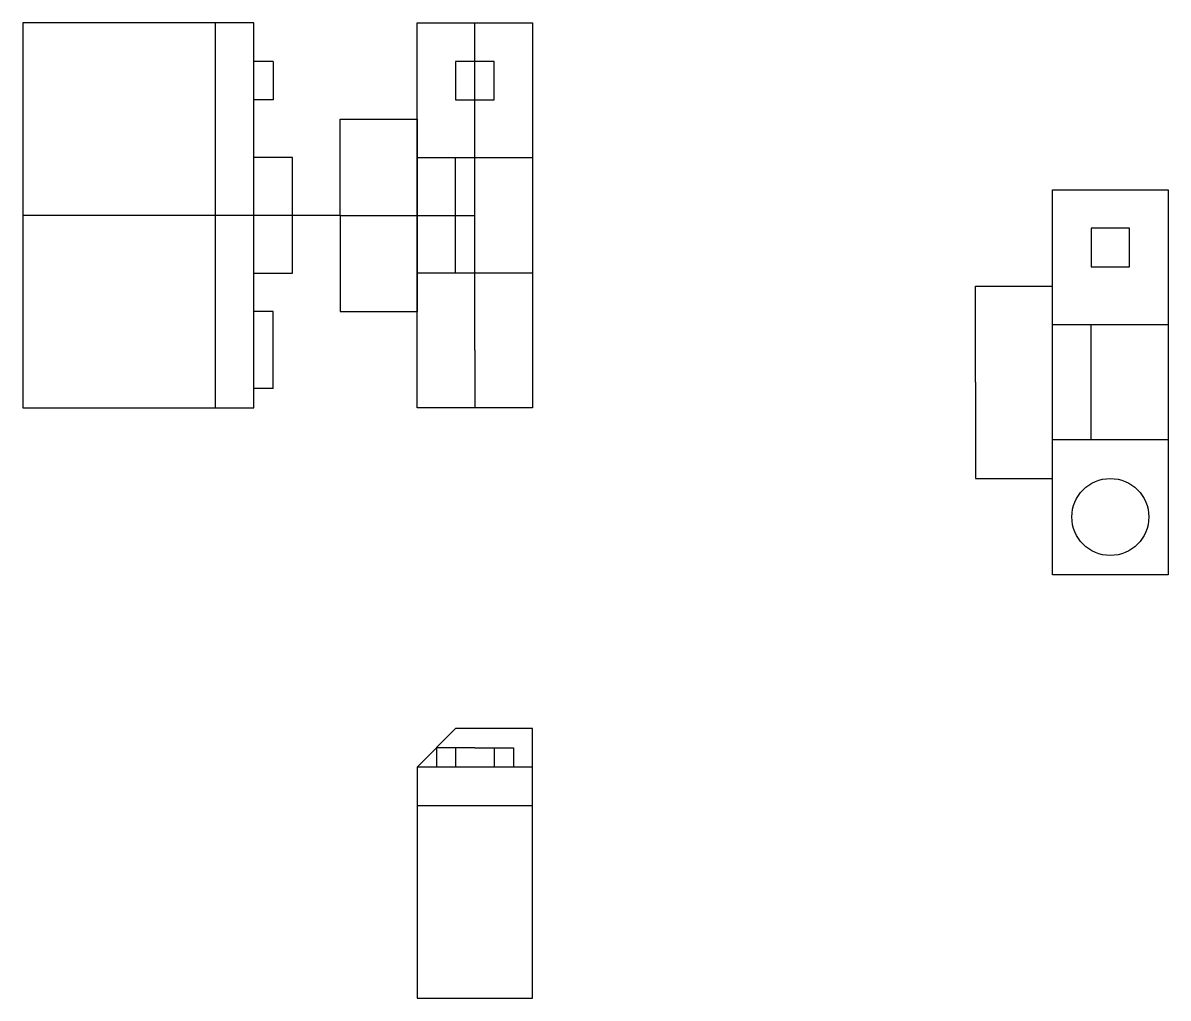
# Model space of a CAD drawing. Header units: millimetres. Extents: x 2599 to 2896, y 1381 to 1634.
import ezdxf

# ---------------------------------------------------------------- set-up
doc = ezdxf.new("R2010")
doc.units = ezdxf.units.MM

msp = doc.modelspace()

# ---------------------------------------------------------------- linework, layer by layer
for p, q in [((2598.53, 1633.91), (2598.53, 1533.91)), ((2658.53, 1633.91), (2598.53, 1633.91)), ((2648.53, 1533.91), (2648.53, 1633.91)), ((2658.53, 1533.91), (2658.53, 1633.91)), ((2700.88, 1533.91), (2700.88, 1633.91)), ((2700.88, 1633.91), (2730.88, 1633.91)), ((2730.88, 1633.91), (2730.88, 1533.91)), ((2663.53, 1623.91), (2658.53, 1623.91)), ((2663.53, 1623.91), (2663.53, 1618.91)), ((2720.88, 1623.91), (2710.88, 1623.91)), ((2710.88, 1623.91), (2710.88, 1613.91)), ((2720.88, 1613.91), (2720.88, 1623.91)), ((2663.53, 1618.91), (2663.53, 1613.91)), ((2663.53, 1613.91), (2658.53, 1613.91)), ((2710.88, 1613.91), (2715.88, 1613.91)), ((2715.88, 1613.91), (2720.88, 1613.91)), ((2680.88, 1583.91, 30), (2680.88, 1608.91, 30)), ((2680.88, 1608.91, 30), (2700.88, 1608.91, 30)), ((2668.53, 1598.91), (2658.53, 1598.91)), ((2668.53, 1568.91), (2668.53, 1598.91)), ((2668.53, 1598.91), (2668.53, 1598.91)), ((2700.88, 1598.91), (2730.88, 1598.91)), ((2710.88, 1568.91), (2710.88, 1598.91)), ((2865.88, 1515.56, 60.19), (2865.88, 1590.56, 60.19)), ((2865.88, 1590.56, 60.19), (2895.88, 1590.56, 60.19)), ((2895.88, 1590.56, 60.19), (2895.88, 1490.56, 60.19)), ((2680.88, 1583.91, 30), (2680.88, 1558.91, 30)), ((2885.88, 1580.56, 60.19), (2875.88, 1580.56, 60.19)), ((2875.88, 1580.56, 60.19), (2875.88, 1570.56, 60.19)), ((2885.88, 1570.56, 60.19), (2885.88, 1580.56, 60.19)), ((2875.88, 1570.56, 60.19), (2880.88, 1570.56, 60.19)), ((2880.88, 1570.56, 60.19), (2885.88, 1570.56, 60.19)), ((2658.53, 1558.91), (2658.53, 1568.91)), ((2658.53, 1568.91), (2668.53, 1568.91)), ((2730.88, 1568.91), (2700.88, 1568.91)), ((2700.88, 1533.91), (2700.88, 1568.91)), ((2845.88, 1540.56, 30.19), (2845.88, 1565.56, 30.19)), ((2845.88, 1565.56, 30.19), (2865.88, 1565.56, 30.19)), ((2663.53, 1558.91), (2658.53, 1558.91)), ((2663.53, 1548.91), (2663.53, 1558.91)), ((2680.88, 1558.91, 30), (2700.88, 1558.91, 30)), ((2865.88, 1555.56, 60.19), (2895.88, 1555.56, 60.19)), ((2875.88, 1525.56, 60.19), (2875.88, 1555.56, 60.19)), ((2663.53, 1538.91), (2663.53, 1548.91)), ((2845.88, 1540.56, 30.19), (2845.88, 1515.56, 30.19)), ((2663.53, 1538.91), (2658.53, 1538.91)), ((2598.53, 1533.91), (2648.53, 1533.91)), ((2648.53, 1533.91), (2658.53, 1533.91)), ((2730.88, 1533.91), (2700.88, 1533.91)), ((2895.88, 1525.56, 60.19), (2865.88, 1525.56, 60.19)), ((2865.88, 1490.56, 60.19), (2865.88, 1525.56, 60.19)), ((2845.88, 1515.56, 30.19), (2865.88, 1515.56, 30.19)), ((2895.88, 1490.56, 60.19), (2865.88, 1490.56, 60.19)), ((2700.88, 1440.58), (2710.88, 1450.58)), ((2730.88, 1450.58), (2710.88, 1450.58)), ((2730.88, 1440.58), (2730.88, 1450.58)), ((2715.88, 1445.58), (2705.88, 1445.58)), ((2705.88, 1445.58), (2705.88, 1440.58)), ((2710.88, 1445.58), (2710.88, 1440.58)), ((2715.88, 1445.58), (2725.88, 1445.58)), ((2720.88, 1445.58), (2720.88, 1440.58)), ((2725.88, 1445.58), (2725.88, 1440.58)), ((2730.88, 1440.58), (2700.88, 1440.58)), ((2700.88, 1440.58), (2700.88, 1380.58)), ((2730.88, 1440.58), (2715.88, 1440.58)), ((2730.88, 1380.58), (2730.88, 1440.58)), ((2700.88, 1430.58), (2730.88, 1430.58)), ((2700.88, 1380.58), (2730.88, 1380.58))]:
    msp.add_line(p, q)
at = {"extrusion": (0, -1, 0)}
for p, q in [((2680.88, 1583.91, 30), (2680.88, 1583.91, 5)), ((2680.88, 1583.91, 30), (2680.88, 1583.91, 55)), ((2680.88, 1583.91, 55), (2700.88, 1583.91, 55)), ((2680.88, 1583.91, 5), (2700.88, 1583.91, 5))]:
    msp.add_line(p, q, dxfattribs=at)
for points in [[(2715.88, 1548.91), (2715.88, 1633.91)], [(2680.88, 1583.91), (2598.53, 1583.91)], [(2680.88, 1583.91), (2715.88, 1583.91)], [(2715.88, 1548.91), (2715.88, 1533.91)]]:
    msp.add_lwpolyline(points)
at = {"extrusion": (-1, 0, 0)}
msp.add_circle((-1583.91, 30, -2700.88), 25, dxfattribs=at)
msp.add_circle((2880.88, 1505.56, 60.19), 10)

doc.saveas('drawing.dxf')
